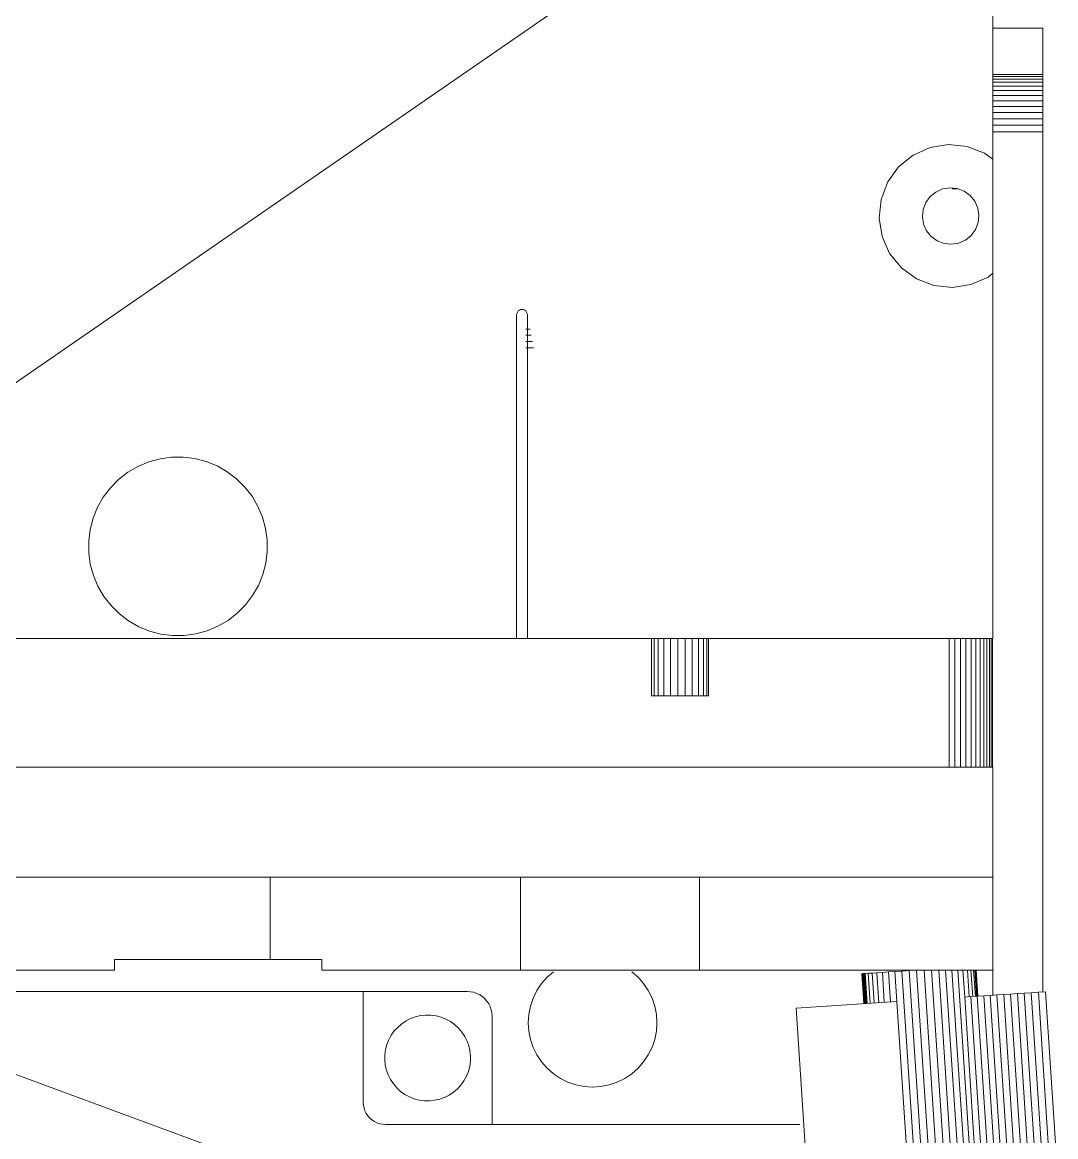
# Model space of a CAD drawing. Header units: inches. Extents: x -827 to 154, y -802 to 207.
# Drawn here: x -500.16 to -494.89, y -212.56 to -206.88 of the extents above; entities that cross this region are included whole.
import ezdxf

# ---------------------------------------------------------------- set-up
doc = ezdxf.new("R2010")
doc.units = ezdxf.units.IN
doc.header["$MEASUREMENT"] = 0
doc.layers.add('Layer0', color=7, linetype='Continuous', lineweight=9)
doc.layers.add('Miter_Saw_Station_skp', color=8, linetype='Continuous', lineweight=9)

# ---------------------------------------------------------------- blocks, each defined once
blk = doc.blocks.new('Miter_Saw_Station_skp_145-402585-Level 1')
at = {"layer": 'Layer0'}
for p, q in [((0, 0.7087), (0.002, 0.7087)), ((0.002, 0.7087), (0, 0.7087)), ((0.002, 0.7087), (0.0082, 0.7087)), ((0.0082, 0.7087), (0.002, 0.7087)), ((0.002, 0), (0.002, 0.7087)), ((0.002, 0.7087), (0.002, 0)), ((0.0082, 0.7087), (0.0182, 0.7087)), ((0.0182, 0.7087), (0.0082, 0.7087)), ((0.0082, 0), (0.0082, 0.7087)), ((0.0082, 0.7087), (0.0082, 0)), ((0.0182, 0.7087), (0.0321, 0.7087)), ((0.0182, 0.7087), (0.0182, 0)), ((0.0321, 0.7087), (0.0182, 0.7087)), ((0.0182, 0), (0.0182, 0.7087)), ((0.0321, 0.7087), (0.0495, 0.7087)), ((0.0495, 0.7087), (0.0321, 0.7087)), ((0.0321, 0), (0.0321, 0.7087)), ((0.0321, 0.7087), (0.0321, 0)), ((0.0495, 0.7087), (0.0701, 0.7087)), ((0.0495, 0.7087), (0.0495, 0)), ((0.0701, 0.7087), (0.0495, 0.7087)), ((0.0495, 0), (0.0495, 0.7087)), ((0.0701, 0.7087), (0.0937, 0.7087)), ((0.0701, 0.7087), (0.0701, 0)), ((0.0701, 0.7087), (0.0937, 0.7087)), ((0.0701, 0.7087), (0.0701, 0)), ((0.0937, 0.7087), (0.1197, 0.7087)), ((0.0937, 0), (0.0937, 0.7087)), ((0.0937, 0.7087), (0.0937, 0)), ((0.0937, 0.7087), (0.1197, 0.7087)), ((0.1197, 0.7087), (0.1478, 0.7087)), ((0.1197, 0.7087), (0.1197, 0)), ((0.1197, 0.7087), (0.1478, 0.7087)), ((0.1197, 0), (0.1197, 0.7087)), ((0.1478, 0.7087), (0.1775, 0.7087)), ((0.1478, 0), (0.1478, 0.7087)), ((0.1478, 0.7087), (0.1478, 0)), ((0.1478, 0.7087), (0.1775, 0.7087)), ((0.1775, 0.7087), (0.2082, 0.7087)), ((0.1775, 0.7087), (0.1775, 0)), ((0.1775, 0.7087), (0.2082, 0.7087)), ((0.1775, 0), (0.1775, 0.7087)), ((0.2082, 0.7087), (0.2395, 0.7087)), ((0.2082, 0.7087), (0.2082, 0)), ((0.2082, 0.7087), (0.2395, 0.7087)), ((0.2082, 0), (0.2082, 0.7087)), ((8.9956, 0.7087), (0.2395, 0.7087)), ((0.2395, 0), (0.2395, 0.7087)), ((0.2395, 0.7087), (8.9956, 0.7087)), ((0.2395, 0.7087), (0.2395, 0)), ((10.6442, 0.7087), (8.9956, 0.7087)), ((10.6442, 0.7087), (8.9956, 0.7087)), ((8.9956, 0), (8.9956, 0.7087)), ((8.9956, 0), (8.9956, 0.7087)), ((10.6547, 0.7087), (10.6442, 0.7087)), ((10.6442, 0), (10.6442, 0.7087)), ((10.6547, 0.7087), (10.6442, 0.7087)), ((10.6442, 0.7087), (10.6442, 0)), ((10.6547, 0.7087), (10.6547, 0)), ((10.6644, 0.7087), (10.6547, 0.7087)), ((10.6644, 0.7087), (10.6547, 0.7087)), ((10.6547, 0), (10.6547, 0.7087)), ((10.6733, 0.7087), (10.6644, 0.7087)), ((10.6644, 0.7087), (10.6644, 0)), ((10.6733, 0.7087), (10.6644, 0.7087)), ((10.6644, 0), (10.6644, 0.7087)), ((10.6814, 0.7087), (10.6733, 0.7087)), ((10.6733, 0.7087), (10.6733, 0)), ((10.6814, 0.7087), (10.6733, 0.7087)), ((10.6733, 0), (10.6733, 0.7087)), ((10.6885, 0.7087), (10.6814, 0.7087)), ((10.6814, 0), (10.6814, 0.7087)), ((10.6885, 0.7087), (10.6814, 0.7087)), ((10.6814, 0.7087), (10.6814, 0)), ((10.6885, 0.7087), (10.6885, 0)), ((10.6948, 0.7087), (10.6885, 0.7087)), ((10.6948, 0.7087), (10.6885, 0.7087)), ((10.6885, 0), (10.6885, 0.7087)), ((10.7002, 0.7087), (10.6948, 0.7087)), ((10.7002, 0.7087), (10.6948, 0.7087)), ((10.6948, 0), (10.6948, 0.7087)), ((10.6948, 0.7087), (10.6948, 0)), ((10.7046, 0.7087), (10.7002, 0.7087)), ((10.7002, 0), (10.7002, 0.7087)), ((10.7046, 0.7087), (10.7002, 0.7087)), ((10.7002, 0.7087), (10.7002, 0)), ((10.708, 0.7087), (10.7046, 0.7087)), ((10.7046, 0), (10.7046, 0.7087)), ((10.7046, 0.7087), (10.7046, 0)), ((10.708, 0.7087), (10.7046, 0.7087)), ((10.708, 0.7087), (10.708, 0)), ((10.7104, 0.7087), (10.708, 0.7087)), ((10.7104, 0.7087), (10.708, 0.7087)), ((10.708, 0), (10.708, 0.7087)), ((10.7119, 0.7087), (10.7104, 0.7087)), ((10.7104, 0), (10.7104, 0.7087)), ((10.7119, 0.7087), (10.7104, 0.7087)), ((10.7104, 0.7087), (10.7104, 0)), ((10.7119, 0.7087), (10.7119, 0)), ((10.7124, 0.7087), (10.7119, 0.7087)), ((10.7124, 0.7087), (10.7119, 0.7087)), ((10.7119, 0), (10.7119, 0.7087)), ((10.7124, 0.7087), (10.7124, 0)), ((10.7124, 0.5118), (10.6866, 0.5118)), ((10.7124, 0.5118), (10.7124, 0)), ((1.5647, 0), (1.5647, 0.315)), ((1.8774, 0.315), (1.5647, 0.315)), ((1.5647, 0), (1.5647, 0.315)), ((1.8774, 0.315), (1.5647, 0.315)), ((1.5728, 0.315), (1.5728, 0)), ((1.5728, 0), (1.5728, 0.315)), ((1.5916, 0), (1.5916, 0.315)), ((1.5916, 0.315), (1.5916, 0)), ((1.6192, 0.315), (1.6192, 0)), ((1.6192, 0.315), (1.6192, 0)), ((1.6538, 0.315), (1.6538, 0)), ((1.6538, 0), (1.6538, 0.315)), ((1.693, 0.315), (1.693, 0)), ((1.693, 0), (1.693, 0.315)), ((1.734, 0), (1.734, 0.315)), ((1.734, 0), (1.734, 0.315)), ((1.7742, 0), (1.7742, 0.315)), ((1.7742, 0.315), (1.7742, 0)), ((1.8108, 0), (1.8108, 0.315)), ((1.8108, 0.315), (1.8108, 0)), ((1.8412, 0), (1.8412, 0.315)), ((1.8412, 0), (1.8412, 0.315)), ((1.8635, 0.315), (1.8635, 0)), ((1.8635, 0), (1.8635, 0.315)), ((1.8774, 0.315), (1.8774, 0)), ((1.8774, 0.315), (1.8774, 0)), ((7.759, 0.315), (7.444, 0.315)), ((7.444, 0), (7.444, 0.315)), ((7.444, 0), (7.444, 0.315)), ((7.759, 0.315), (7.444, 0.315)), ((7.4494, 0.315), (7.4494, 0)), ((7.4494, 0), (7.4494, 0.315)), ((7.4651, 0.315), (7.4651, 0)), ((7.4651, 0.315), (7.4651, 0)), ((7.4901, 0.315), (7.4901, 0)), ((7.4901, 0), (7.4901, 0.315)), ((7.5227, 0), (7.5227, 0.315)), ((7.5227, 0), (7.5227, 0.315)), ((7.5607, 0), (7.5607, 0.315)), ((7.5607, 0.315), (7.5607, 0)), ((7.6015, 0.315), (7.6015, 0)), ((7.6015, 0), (7.6015, 0.315)), ((7.6422, 0), (7.6422, 0.315)), ((7.6422, 0.315), (7.6422, 0)), ((7.6802, 0), (7.6802, 0.315)), ((7.6802, 0.315), (7.6802, 0)), ((7.7128, 0), (7.7128, 0.315)), ((7.7128, 0), (7.7128, 0.315)), ((7.7379, 0.315), (7.7379, 0)), ((7.7379, 0), (7.7379, 0.315)), ((7.7536, 0.315), (7.7536, 0)), ((7.7536, 0), (7.7536, 0.315)), ((7.759, 0.315), (7.759, 0)), ((7.759, 0.315), (7.759, 0)), ((0, 0), (0.002, 0)), ((0, 0), (0.002, 0)), ((0.002, 0), (0.0082, 0)), ((0.002, 0), (0.0082, 0)), ((0.0082, 0), (0.0182, 0)), ((0.0082, 0), (0.0182, 0)), ((0.0182, 0), (0.0321, 0)), ((0.0182, 0), (0.0321, 0)), ((0.0321, 0), (0.0495, 0)), ((0.0321, 0), (0.0495, 0)), ((0.0495, 0), (0.0701, 0)), ((0.0495, 0), (0.0701, 0)), ((0.0701, 0), (0.0937, 0)), ((0.0937, 0), (0.0701, 0)), ((0.0937, 0), (0.1197, 0)), ((0.1197, 0), (0.0937, 0)), ((0.1197, 0), (0.1478, 0)), ((0.1478, 0), (0.1197, 0)), ((0.1478, 0), (0.1775, 0)), ((0.1775, 0), (0.1478, 0)), ((0.1775, 0), (0.2082, 0)), ((0.2082, 0), (0.1775, 0)), ((0.2082, 0), (0.2395, 0)), ((0.2395, 0), (0.2082, 0)), ((1.5647, 0), (0.2395, 0)), ((1.5728, 0), (1.5641, 0)), ((1.5641, 0), (1.5728, 0)), ((1.5916, 0), (1.5728, 0)), ((1.5728, 0), (1.5916, 0)), ((1.6192, 0), (1.5916, 0)), ((1.5916, 0), (1.6192, 0)), ((1.6538, 0), (1.6192, 0)), ((1.6538, 0), (1.6192, 0)), ((1.693, 0), (1.6538, 0)), ((1.693, 0), (1.6538, 0)), ((1.734, 0), (1.693, 0)), ((1.734, 0), (1.693, 0)), ((1.734, 0), (1.7742, 0)), ((1.734, 0), (1.7742, 0)), ((1.7742, 0), (1.8108, 0)), ((1.7742, 0), (1.8108, 0)), ((1.8108, 0), (1.8412, 0)), ((1.8108, 0), (1.8412, 0)), ((1.8412, 0), (1.8635, 0)), ((1.8412, 0), (1.8635, 0)), ((1.8635, 0), (1.876, 0)), ((1.8635, 0), (1.876, 0)), ((7.444, 0), (1.8774, 0)), ((7.4494, 0), (7.444, 0)), ((7.444, 0), (7.4494, 0)), ((7.4651, 0), (7.4494, 0)), ((7.4494, 0), (7.4651, 0)), ((7.4901, 0), (7.4651, 0)), ((7.4901, 0), (7.4651, 0)), ((7.5227, 0), (7.4901, 0)), ((7.5227, 0), (7.4901, 0)), ((7.5607, 0), (7.5227, 0)), ((7.5227, 0), (7.5607, 0)), ((7.6015, 0), (7.5607, 0)), ((7.5607, 0), (7.6015, 0)), ((7.6015, 0), (7.6422, 0)), ((7.6015, 0), (7.6422, 0)), ((7.6422, 0), (7.6802, 0)), ((7.6422, 0), (7.6802, 0)), ((7.6802, 0), (7.7128, 0)), ((7.6802, 0), (7.7128, 0)), ((7.7128, 0), (7.7379, 0)), ((7.7128, 0), (7.7379, 0)), ((7.7379, 0), (7.7536, 0)), ((7.7379, 0), (7.7536, 0)), ((7.7536, 0), (7.759, 0)), ((7.7536, 0), (7.759, 0)), ((8.9956, 0), (7.759, 0)), ((10.6442, 0), (8.9956, 0)), ((8.9956, 0), (10.6442, 0)), ((10.6547, 0), (10.6442, 0)), ((10.6442, 0), (10.6547, 0)), ((10.6644, 0), (10.6547, 0)), ((10.6547, 0), (10.6644, 0)), ((10.6733, 0), (10.6644, 0)), ((10.6644, 0), (10.6733, 0)), ((10.6814, 0), (10.6733, 0)), ((10.6733, 0), (10.6814, 0)), ((10.6885, 0), (10.6814, 0)), ((10.6814, 0), (10.6885, 0)), ((10.6948, 0), (10.6885, 0)), ((10.6885, 0), (10.6948, 0)), ((10.7002, 0), (10.6948, 0)), ((10.6948, 0), (10.7002, 0)), ((10.7046, 0), (10.7002, 0)), ((10.7002, 0), (10.7046, 0)), ((10.708, 0), (10.7046, 0)), ((10.7046, 0), (10.708, 0)), ((10.7104, 0), (10.708, 0)), ((10.708, 0), (10.7104, 0)), ((10.7119, 0), (10.7104, 0)), ((10.7104, 0), (10.7119, 0)), ((10.7124, 0), (10.7119, 0)), ((10.7119, 0), (10.7124, 0)), ((1.5647, 0), (0.2395, 0)), ((7.444, 0), (1.8774, 0)), ((8.9956, 0), (7.759, 0))]:
    blk.add_line(p, q, dxfattribs=at)
blk = doc.blocks.new('Miter_Saw_Station_skp_130-V31-Level 1')
at = {"layer": 'Layer0'}
for p, q in [((0.6165, 1.0414), (0.6571, 1.044)), ((0.6571, 1.044), (0.6165, 1.0414)), ((0.6571, 1.044), (0.6982, 1.0467)), ((0.6982, 1.0467), (0.6571, 1.044)), ((0.7241, 0.0211), (0.6571, 1.044)), ((0.6571, 1.044), (0.7241, 0.0211)), ((0.6982, 1.0467), (0.7391, 1.0494)), ((0.7391, 1.0494), (0.6982, 1.0467)), ((0.6982, 1.0467), (0.7654, 0.0214)), ((0.7654, 0.0214), (0.6982, 1.0467)), ((0.7391, 1.0494), (0.779, 1.052)), ((0.779, 1.052), (0.7391, 1.0494)), ((0.7391, 1.0494), (0.8063, 0.0241)), ((0.8063, 0.0241), (0.7391, 1.0494)), ((0.779, 1.052), (0.8174, 1.0546)), ((0.779, 1.052), (0.8174, 1.0546)), ((0.8463, 0.0267), (0.779, 1.052)), ((0.779, 1.052), (0.8463, 0.0267)), ((0.8174, 1.0546), (1.3721, 1.0909)), ((1.3721, 1.0909), (0.8174, 1.0546)), ((0.8738, 0.1942), (0.8174, 1.0546)), ((0.8738, 0.1942), (0.8174, 1.0546)), ((1.3721, 1.0909), (1.4284, 0.2305)), ((1.3721, 1.0909), (1.4284, 0.2305)), ((0, 1.001), (0.039, 1.0035)), ((0.039, 1.0035), (0, 1.001)), ((0.0564, 0.1406), (0, 1.001)), ((0.0564, 0.1406), (0, 1.001)), ((0.039, 1.0035), (0.0778, 1.0061)), ((0.0778, 1.0061), (0.039, 1.0035)), ((0.0954, 0.1432), (0.039, 1.0035)), ((0.039, 1.0035), (0.0954, 0.1432)), ((0.0778, 1.0061), (0.1164, 1.0086)), ((0.1164, 1.0086), (0.0778, 1.0061)), ((0.1342, 0.1457), (0.0778, 1.0061)), ((0.0778, 1.0061), (0.1342, 0.1457)), ((0.1164, 1.0086), (0.1546, 1.0111)), ((0.1546, 1.0111), (0.1164, 1.0086)), ((0.1164, 1.0086), (0.1728, 0.1482)), ((0.1728, 0.1482), (0.1164, 1.0086)), ((0.1546, 1.0111), (0.1925, 1.0136)), ((0.1925, 1.0136), (0.1546, 1.0111)), ((0.1546, 1.0111), (0.211, 0.1508)), ((0.211, 0.1508), (0.1546, 1.0111)), ((0.1925, 1.0136), (0.2299, 1.016)), ((0.2299, 1.016), (0.1925, 1.0136)), ((0.2488, 0.1532), (0.1925, 1.0136)), ((0.1925, 1.0136), (0.2488, 0.1532)), ((0.2299, 1.016), (0.267, 1.0185)), ((0.267, 1.0185), (0.2299, 1.016)), ((0.2299, 1.016), (0.2863, 0.1557)), ((0.2863, 0.1557), (0.2299, 1.016)), ((0.267, 1.0185), (0.3036, 1.0209)), ((0.3036, 1.0209), (0.267, 1.0185)), ((0.267, 1.0185), (0.3234, 0.1581)), ((0.3234, 0.1581), (0.267, 1.0185)), ((0.3036, 1.0209), (0.3396, 1.0232)), ((0.3396, 1.0232), (0.3036, 1.0209)), ((0.3036, 1.0209), (0.3599, 0.1605)), ((0.3599, 0.1605), (0.3036, 1.0209)), ((0.3396, 1.0232), (0.3751, 1.0256)), ((0.3751, 1.0256), (0.3396, 1.0232)), ((0.3396, 1.0232), (0.396, 0.1629)), ((0.396, 0.1629), (0.3396, 1.0232)), ((0.3751, 1.0256), (0.41, 1.0279)), ((0.41, 1.0279), (0.3751, 1.0256)), ((0.4315, 0.1652), (0.3751, 1.0256)), ((0.3751, 1.0256), (0.4315, 0.1652)), ((0.41, 1.0279), (0.4443, 1.0301)), ((0.4443, 1.0301), (0.41, 1.0279)), ((0.4664, 0.1675), (0.41, 1.0279)), ((0.41, 1.0279), (0.4664, 0.1675)), ((0.4443, 1.0301), (0.4726, 1.032)), ((0.4726, 1.032), (0.4443, 1.0301)), ((0.4443, 1.0301), (0.5007, 0.1697)), ((0.5007, 0.1697), (0.4443, 1.0301)), ((0.4726, 1.032), (0.5045, 1.034)), ((0.5045, 1.034), (0.4726, 1.032)), ((0.5388, 0.0211), (0.4726, 1.032)), ((0.4726, 1.032), (0.5388, 0.0211)), ((0.5045, 1.034), (0.5395, 1.0363)), ((0.5395, 1.0363), (0.5045, 1.034)), ((0.5045, 1.034), (0.5709, 0.0211)), ((0.5709, 0.0211), (0.5045, 1.034)), ((0.5395, 1.0363), (0.5771, 1.0388)), ((0.5771, 1.0388), (0.5395, 1.0363)), ((0.5395, 1.0363), (0.6061, 0.0211)), ((0.6061, 0.0211), (0.5395, 1.0363)), ((0.5771, 1.0388), (0.6165, 1.0414)), ((0.6165, 1.0414), (0.5771, 1.0388)), ((0.6438, 0.0211), (0.5771, 1.0388)), ((0.5771, 1.0388), (0.6438, 0.0211)), ((0.6165, 1.0414), (0.6834, 0.0211)), ((0.6834, 0.0211), (0.6165, 1.0414)), ((1.4284, 0.2305), (0.8738, 0.1942)), ((0.8738, 0.1942), (1.4284, 0.2305)), ((0.8738, 0.1942), (0.8846, 0.0292)), ((0.8846, 0.0292), (0.8738, 0.1942)), ((0.9208, 0.0316), (0.91, 0.1966)), ((0.91, 0.1966), (0.9208, 0.0316)), ((0.9432, 0.1987), (0.9541, 0.0337)), ((0.9432, 0.1987), (0.9541, 0.0337)), ((0.9731, 0.2007), (0.9839, 0.0357)), ((0.9839, 0.0357), (0.9731, 0.2007)), ((1.0098, 0.0374), (0.999, 0.2024)), ((0.999, 0.2024), (1.0098, 0.0374)), ((1.0313, 0.0388), (1.0205, 0.2038)), ((1.0205, 0.2038), (1.0313, 0.0388)), ((1.0372, 0.2049), (1.048, 0.0399)), ((1.048, 0.0399), (1.0372, 0.2049)), ((1.0534, 0.0403), (1.0426, 0.2053)), ((1.0426, 0.2053), (1.0534, 0.0403)), ((1.0597, 0.0407), (1.0489, 0.2057)), ((1.0489, 0.2057), (1.0597, 0.0407)), ((1.0522, 0.2059), (1.063, 0.0409)), ((1.063, 0.0409), (1.0522, 0.2059)), ((1.0554, 0.2061), (1.0662, 0.0411)), ((1.0662, 0.0411), (1.0554, 0.2061)), ((1.0673, 0.0412), (1.0565, 0.2062)), ((1.0565, 0.2062), (1.0673, 0.0412)), ((0.0564, 0.1406), (0.0954, 0.1432)), ((0.0564, 0.1406), (0.0954, 0.1432)), ((0.0954, 0.1432), (0.1342, 0.1457)), ((0.0954, 0.1432), (0.1342, 0.1457)), ((0.1342, 0.1457), (0.1728, 0.1482)), ((0.1342, 0.1457), (0.1728, 0.1482)), ((0.1728, 0.1482), (0.211, 0.1508)), ((0.1728, 0.1482), (0.211, 0.1508)), ((0.211, 0.1508), (0.2488, 0.1532)), ((0.211, 0.1508), (0.2488, 0.1532)), ((0.2488, 0.1532), (0.2863, 0.1557)), ((0.2488, 0.1532), (0.2863, 0.1557)), ((0.2863, 0.1557), (0.3234, 0.1581)), ((0.2863, 0.1557), (0.3234, 0.1581)), ((0.3234, 0.1581), (0.3599, 0.1605)), ((0.3234, 0.1581), (0.3599, 0.1605)), ((0.3599, 0.1605), (0.396, 0.1629)), ((0.3599, 0.1605), (0.396, 0.1629)), ((0.396, 0.1629), (0.4315, 0.1652)), ((0.396, 0.1629), (0.4315, 0.1652)), ((0.4378, 0.0211), (0.4284, 0.165)), ((0.4284, 0.165), (0.4378, 0.0211)), ((0.4389, 0.0211), (0.4295, 0.1651)), ((0.4295, 0.1651), (0.4389, 0.0211)), ((0.4315, 0.1652), (0.4664, 0.1675)), ((0.4315, 0.1652), (0.4664, 0.1675)), ((0.4421, 0.0211), (0.4326, 0.1652)), ((0.4326, 0.1652), (0.4421, 0.0211)), ((0.4359, 0.1655), (0.4454, 0.0211)), ((0.4454, 0.0211), (0.4359, 0.1655)), ((0.4517, 0.0211), (0.4422, 0.1659)), ((0.4517, 0.0211), (0.4422, 0.1659)), ((0.4665, 0.0211), (0.4569, 0.1669)), ((0.4569, 0.1669), (0.4665, 0.0211)), ((0.4664, 0.1675), (0.5007, 0.1697)), ((0.4664, 0.1675), (0.5007, 0.1697)), ((0.4765, 0.1682), (0.4862, 0.0211)), ((0.4765, 0.1682), (0.4862, 0.0211)), ((0.5104, 0.0211), (0.5007, 0.1697)), ((0.5104, 0.0211), (0.5007, 0.1697)), ((0.7654, 0.0214), (0.8063, 0.0241)), ((0.7654, 0.0214), (0.8063, 0.0241)), ((0.8063, 0.0241), (0.8463, 0.0267)), ((0.8063, 0.0241), (0.8463, 0.0267)), ((0.8463, 0.0267), (0.8846, 0.0292)), ((0.8463, 0.0267), (0.8846, 0.0292)), ((0.8846, 0.0292), (0.9208, 0.0316)), ((0.8846, 0.0292), (0.9208, 0.0316)), ((0.9208, 0.0316), (0.9541, 0.0337)), ((0.9208, 0.0316), (0.9541, 0.0337)), ((0.9541, 0.0337), (0.9839, 0.0357)), ((0.9839, 0.0357), (0.9541, 0.0337)), ((0.9839, 0.0357), (1.0098, 0.0374)), ((1.0098, 0.0374), (0.9839, 0.0357)), ((1.0098, 0.0374), (1.0313, 0.0388)), ((1.0313, 0.0388), (1.0098, 0.0374)), ((1.0313, 0.0388), (1.048, 0.0399)), ((1.048, 0.0399), (1.0313, 0.0388)), ((1.048, 0.0399), (1.0597, 0.0407)), ((1.0597, 0.0407), (1.048, 0.0399)), ((1.0534, 0.0403), (1.063, 0.0409)), ((1.0534, 0.0403), (1.063, 0.0409)), ((1.0597, 0.0407), (1.0662, 0.0411)), ((1.0662, 0.0411), (1.0597, 0.0407)), ((1.063, 0.0409), (1.0673, 0.0412)), ((1.063, 0.0409), (1.0673, 0.0412)), ((1.0664, 0.0411), (1.0662, 0.0411)), ((1.0664, 0.0411), (1.0662, 0.0411)), ((1.0673, 0.0412), (1.0664, 0.0411)), ((1.0664, 0.0411), (1.0673, 0.0412))]:
    blk.add_line(p, q, dxfattribs=at)
blk = doc.blocks.new('Miter_Saw_Station_skp_144-402584-Level 1')
blk.add_blockref('Miter_Saw_Station_skp_130-V31-Level 1', (0, 0))
blk = doc.blocks.new('Miter_Saw_Station_skp_143-402583-Level 1')
at = {"layer": 'Layer0'}
for p, q in [((0, 2.8777), (1.6142, 2.8777)), ((0, 2.3659), (0, 2.8777)), ((1.6142, 2.8777), (0, 2.8777)), ((0, 2.3659), (0, 2.8777)), ((1.6142, 2.8777), (2.5984, 2.8777)), ((1.6142, 2.8777), (1.6142, 2.3659)), ((1.6142, 2.8777), (2.5984, 2.8777)), ((1.6142, 2.3659), (1.6142, 2.8777)), ((3.6917, 2.8777), (2.5984, 2.8777)), ((2.5984, 2.3659), (2.5984, 2.8777)), ((3.6917, 2.8777), (2.5984, 2.8777)), ((2.5984, 2.8777), (2.5984, 2.3659)), ((3.6917, 2.8187), (3.6917, 2.8777)), ((3.6917, 2.8777), (3.6917, 2.8187)), ((4.8339, 2.8777), (5.748, 2.8777)), ((4.8339, 2.8777), (5.748, 2.8777)), ((4.8339, 2.8187), (4.8339, 2.8777)), ((4.8339, 2.8777), (4.8339, 2.8187)), ((3.6917, 2.8187), (3.9764, 2.8187)), ((3.6917, 2.8187), (3.9764, 2.8187)), ((3.9764, 2.3659), (3.9764, 2.8187)), ((3.9764, 2.8187), (4.8339, 2.8187)), ((3.9764, 2.3659), (3.9764, 2.8187)), ((4.8339, 2.8187), (3.9764, 2.8187)), ((0, 2.3659), (1.6142, 2.3659)), ((0, 2.3659), (1.6142, 2.3659)), ((2.5984, 2.3659), (3.9764, 2.3659)), ((2.5984, 2.3659), (3.9764, 2.3659))]:
    blk.add_line(p, q, dxfattribs=at)
blk = doc.blocks.new('Miter_Saw_Station_skp_139-402579-Level 1')
at = {"layer": 'Layer0'}
for p, q in [((2.0375, 0.3464), (2.0375, 11.0589)), ((2.0375, 11.0589), (2.0375, 0.3464)), ((2.0375, 0.3464), (2.6427, 0.3464)), ((2.0375, 0.3464), (2.6427, 0.3464))]:
    blk.add_line(p, q, dxfattribs=at)
at = {"rotation": 90.00000000000001}
for name, p in [('Miter_Saw_Station_skp_144-402584-Level 1', (1.5469, 0)), ('Miter_Saw_Station_skp_143-402583-Level 1', (4.4035, 0.3464)), ('Miter_Saw_Station_skp_145-402585-Level 1', (3.3513, 0.3464))]:
    blk.add_blockref(name, p, dxfattribs=at)
blk = doc.blocks.new('Miter_Saw_Station_skp_124-402564-Level 1')
blk.add_blockref('Miter_Saw_Station_skp_139-402579-Level 1', (0, 0))
blk = doc.blocks.new('Miter_Saw_Station_skp_85-402525-Level 1')
at = {"layer": 'Layer0'}
for p, q in [((5.7307, 12.3961), (3.5823, 13.189)), ((5.7307, 12.3961), (3.5823, 13.189)), ((1.3364, 12.7008), (3.0311, 12.7008)), ((1.3364, 12.7008), (3.0311, 12.7008)), ((3.0311, 12.7008), (3.6176, 12.7008)), ((3.0311, 12.7008), (3.0311, 12.1038)), ((3.0311, 12.7008), (3.0311, 12.1038)), ((3.0311, 12.7008), (3.6176, 12.7008)), ((3.6176, 12.7008), (3.6335, 12.6997)), ((3.6335, 12.6997), (3.6176, 12.7008)), ((3.6335, 12.6997), (3.6492, 12.6966)), ((3.6335, 12.6997), (3.6492, 12.6966)), ((3.6492, 12.6966), (3.6643, 12.6915)), ((3.6643, 12.6915), (3.6492, 12.6966)), ((3.6643, 12.6915), (3.6787, 12.6844)), ((3.6643, 12.6915), (3.6787, 12.6844)), ((3.6787, 12.6844), (3.692, 12.6755)), ((3.6787, 12.6844), (3.692, 12.6755)), ((3.692, 12.6755), (3.704, 12.665)), ((3.704, 12.665), (3.692, 12.6755)), ((3.704, 12.665), (3.7145, 12.653)), ((3.7145, 12.653), (3.704, 12.665)), ((3.7145, 12.653), (3.7234, 12.6397)), ((3.7234, 12.6397), (3.7145, 12.653)), ((3.7234, 12.6397), (3.7305, 12.6254)), ((3.7305, 12.6254), (3.7234, 12.6397)), ((3.7305, 12.6254), (3.7356, 12.6102)), ((3.7305, 12.6254), (3.7356, 12.6102)), ((3.7356, 12.6102), (3.7387, 12.5946)), ((3.7356, 12.6102), (3.7387, 12.5946)), ((3.7387, 12.5946), (3.7356, 12.6102)), ((3.7356, 12.6102), (3.7387, 12.5946)), ((3.7387, 12.5946), (3.7398, 12.5786)), ((3.7398, 12.5786), (3.7387, 12.5946)), ((3.7387, 12.5946), (3.7398, 12.5786)), ((3.7398, 12.5786), (3.7387, 12.5946)), ((3.7398, 11.9685), (3.7398, 12.5786)), ((3.7398, 12.5786), (3.7398, 11.9685)), ((3.7398, 12.5786), (3.7398, 11.9685)), ((3.7398, 11.9685), (3.7398, 12.5786)), ((3.2428, 12.523), (3.2212, 12.5044)), ((3.2428, 12.523), (3.2212, 12.5044)), ((3.2666, 12.5388), (3.2428, 12.523)), ((3.2666, 12.5388), (3.2428, 12.523)), ((3.292, 12.5516), (3.2666, 12.5388)), ((3.292, 12.5516), (3.2666, 12.5388)), ((3.292, 12.5516), (3.3189, 12.5613)), ((3.3189, 12.5613), (3.292, 12.5516)), ((3.292, 12.5516), (3.3189, 12.5613)), ((3.292, 12.5516), (3.3189, 12.5613)), ((3.3189, 12.5613), (3.3467, 12.5677)), ((3.3467, 12.5677), (3.3189, 12.5613)), ((3.3189, 12.5613), (3.3467, 12.5677)), ((3.3189, 12.5613), (3.3467, 12.5677)), ((3.375, 12.5706), (3.3467, 12.5677)), ((3.3467, 12.5677), (3.375, 12.5706)), ((3.375, 12.5706), (3.4036, 12.5702)), ((3.4036, 12.5702), (3.375, 12.5706)), ((3.4036, 12.5702), (3.4318, 12.5663)), ((3.4318, 12.5663), (3.4036, 12.5702)), ((3.4318, 12.5663), (3.4594, 12.559)), ((3.4594, 12.559), (3.4318, 12.5663)), ((3.4594, 12.559), (3.4859, 12.5484)), ((3.4859, 12.5484), (3.4594, 12.559)), ((3.4859, 12.5484), (3.5109, 12.5348)), ((3.4859, 12.5484), (3.5109, 12.5348)), ((3.5341, 12.5182), (3.5109, 12.5348)), ((3.5109, 12.5348), (3.5341, 12.5182)), ((3.5341, 12.5182), (3.5552, 12.4989)), ((3.5552, 12.4989), (3.5341, 12.5182)), ((2.3422, 12.468), (2.3006, 12.4475)), ((2.3422, 12.468), (2.3006, 12.4475)), ((2.3861, 12.4829), (2.3422, 12.468)), ((2.3861, 12.4829), (2.3422, 12.468)), ((2.3861, 12.4829), (2.4315, 12.4919)), ((2.4315, 12.4919), (2.3861, 12.4829)), ((2.4315, 12.4919), (2.4778, 12.495)), ((2.4778, 12.495), (2.4315, 12.4919)), ((2.4778, 12.495), (2.524, 12.4919)), ((2.4778, 12.495), (2.524, 12.4919)), ((2.524, 12.4919), (2.5695, 12.4829)), ((2.524, 12.4919), (2.5695, 12.4829)), ((2.5695, 12.4829), (2.6134, 12.468)), ((2.6134, 12.468), (2.5695, 12.4829)), ((2.6134, 12.468), (2.655, 12.4475)), ((2.655, 12.4475), (2.6134, 12.468)), ((3.1853, 12.4601), (3.1716, 12.4351)), ((3.1853, 12.4601), (3.1716, 12.4351)), ((3.2019, 12.4834), (3.1853, 12.4601)), ((3.1853, 12.4601), (3.2019, 12.4834)), ((3.2212, 12.5044), (3.2019, 12.4834)), ((3.2212, 12.5044), (3.2019, 12.4834)), ((3.5552, 12.4989), (3.5737, 12.4773)), ((3.5552, 12.4989), (3.5737, 12.4773)), ((3.5737, 12.4773), (3.5896, 12.4535)), ((3.5737, 12.4773), (3.5896, 12.4535)), ((2.2621, 12.4217), (2.2272, 12.3912)), ((2.2272, 12.3912), (2.2621, 12.4217)), ((2.3006, 12.4475), (2.2621, 12.4217)), ((2.3006, 12.4475), (2.2621, 12.4217)), ((2.655, 12.4475), (2.6935, 12.4217)), ((2.6935, 12.4217), (2.655, 12.4475)), ((2.6935, 12.4217), (2.7283, 12.3912)), ((2.7283, 12.3912), (2.6935, 12.4217)), ((3.1611, 12.4086), (3.1538, 12.381)), ((3.1611, 12.4086), (3.1538, 12.381)), ((3.1538, 12.381), (3.1611, 12.4086)), ((3.1538, 12.381), (3.1611, 12.4086)), ((3.1716, 12.4351), (3.1611, 12.4086)), ((3.1716, 12.4351), (3.1611, 12.4086)), ((3.5896, 12.4535), (3.6024, 12.428)), ((3.5896, 12.4535), (3.6024, 12.428)), ((3.6121, 12.4012), (3.6024, 12.428)), ((3.6024, 12.428), (3.6121, 12.4012)), ((3.6121, 12.4012), (3.6185, 12.3734)), ((3.6121, 12.4012), (3.6185, 12.3734)), ((3.6185, 12.3734), (3.6121, 12.4012)), ((3.6121, 12.4012), (3.6185, 12.3734)), ((2.1967, 12.3563), (2.1709, 12.3178)), ((2.1967, 12.3563), (2.1709, 12.3178)), ((2.2272, 12.3912), (2.1967, 12.3563)), ((2.2272, 12.3912), (2.1967, 12.3563)), ((2.7283, 12.3912), (2.7589, 12.3563)), ((2.7283, 12.3912), (2.7589, 12.3563)), ((2.7589, 12.3563), (2.7846, 12.3178)), ((2.7846, 12.3178), (2.7589, 12.3563)), ((3.1494, 12.3242), (3.1499, 12.3528)), ((3.1494, 12.3242), (3.1499, 12.3528)), ((3.1499, 12.3528), (3.1494, 12.3242)), ((3.1499, 12.3528), (3.1494, 12.3242)), ((3.1538, 12.381), (3.1499, 12.3528)), ((3.1499, 12.3528), (3.1538, 12.381)), ((3.6214, 12.345), (3.6185, 12.3734)), ((3.6185, 12.3734), (3.6214, 12.345)), ((3.6185, 12.3734), (3.6214, 12.345)), ((3.6214, 12.345), (3.6185, 12.3734)), ((3.621, 12.3165), (3.6214, 12.345)), ((3.6214, 12.345), (3.621, 12.3165)), ((2.1504, 12.2762), (2.1355, 12.2323)), ((2.1504, 12.2762), (2.1355, 12.2323)), ((2.1709, 12.3178), (2.1504, 12.2762)), ((2.1709, 12.3178), (2.1504, 12.2762)), ((2.7846, 12.3178), (2.8051, 12.2762)), ((2.7846, 12.3178), (2.8051, 12.2762)), ((2.8051, 12.2762), (2.82, 12.2323)), ((2.8051, 12.2762), (2.82, 12.2323)), ((3.1494, 12.3242), (3.1524, 12.2959)), ((3.1524, 12.2959), (3.1494, 12.3242)), ((3.1494, 12.3242), (3.1524, 12.2959)), ((3.1524, 12.2959), (3.1494, 12.3242)), ((3.1524, 12.2959), (3.1588, 12.2681)), ((3.1524, 12.2959), (3.1588, 12.2681)), ((3.1588, 12.2681), (3.1524, 12.2959)), ((3.1524, 12.2959), (3.1588, 12.2681)), ((3.6098, 12.2607), (3.6171, 12.2883)), ((3.6171, 12.2883), (3.6098, 12.2607)), ((3.6171, 12.2883), (3.621, 12.3165)), ((3.621, 12.3165), (3.6171, 12.2883)), ((2.1355, 12.2323), (2.1265, 12.1869)), ((2.1355, 12.2323), (2.1265, 12.1869)), ((2.82, 12.2323), (2.8291, 12.1869)), ((2.82, 12.2323), (2.8291, 12.1869)), ((3.1588, 12.2681), (3.1685, 12.2412)), ((3.1588, 12.2681), (3.1685, 12.2412)), ((3.1685, 12.2412), (3.1813, 12.2158)), ((3.1685, 12.2412), (3.1813, 12.2158)), ((3.1813, 12.2158), (3.1971, 12.192)), ((3.1813, 12.2158), (3.1971, 12.192)), ((3.569, 12.1859), (3.5856, 12.2091)), ((3.5856, 12.2091), (3.569, 12.1859)), ((3.5856, 12.2091), (3.5992, 12.2342)), ((3.5992, 12.2342), (3.5856, 12.2091)), ((3.5992, 12.2342), (3.6098, 12.2607)), ((3.6098, 12.2607), (3.5992, 12.2342)), ((2.1265, 12.1869), (2.1235, 12.1406)), ((2.1265, 12.1869), (2.1235, 12.1406)), ((2.8291, 12.1869), (2.8321, 12.1406)), ((2.8291, 12.1869), (2.8321, 12.1406)), ((3.1971, 12.192), (3.2157, 12.1704)), ((3.2157, 12.1704), (3.1971, 12.192)), ((3.2157, 12.1704), (3.2367, 12.1511)), ((3.2157, 12.1704), (3.2367, 12.1511)), ((3.2367, 12.1511), (3.2599, 12.1345)), ((3.2599, 12.1345), (3.2367, 12.1511)), ((3.528, 12.1463), (3.5485, 12.1662)), ((3.528, 12.1463), (3.5485, 12.1662)), ((3.5485, 12.1662), (3.569, 12.1859)), ((3.5485, 12.1662), (3.569, 12.1859)), ((2.1235, 12.1406), (2.1265, 12.0944)), ((2.1265, 12.0944), (2.1235, 12.1406)), ((2.1265, 12.0944), (2.1355, 12.0489)), ((2.1355, 12.0489), (2.1265, 12.0944)), ((2.82, 12.0489), (2.8291, 12.0944)), ((2.8291, 12.0944), (2.82, 12.0489)), ((2.8321, 12.1406), (2.8291, 12.0944)), ((2.8321, 12.1406), (2.8291, 12.0944)), ((3.0311, 12.1038), (3.0323, 12.0861)), ((3.0323, 12.0861), (3.0311, 12.1038)), ((3.0357, 12.0688), (3.0323, 12.0861)), ((3.0323, 12.0861), (3.0357, 12.0688)), ((3.2599, 12.1345), (3.285, 12.1209)), ((3.2599, 12.1345), (3.285, 12.1209)), ((3.285, 12.1209), (3.3115, 12.1103)), ((3.285, 12.1209), (3.3115, 12.1103)), ((3.3115, 12.1103), (3.3391, 12.103)), ((3.3115, 12.1103), (3.3391, 12.103)), ((3.3391, 12.103), (3.3115, 12.1103)), ((3.3115, 12.1103), (3.3391, 12.103)), ((3.3391, 12.103), (3.3673, 12.0991)), ((3.3673, 12.0991), (3.3391, 12.103)), ((3.3391, 12.103), (3.3673, 12.0991)), ((3.3391, 12.103), (3.3673, 12.0991)), ((3.3673, 12.0991), (3.3958, 12.0987)), ((3.3673, 12.0991), (3.3958, 12.0987)), ((3.3958, 12.0987), (3.4242, 12.1016)), ((3.3958, 12.0987), (3.4242, 12.1016)), ((3.4242, 12.1016), (3.452, 12.108)), ((3.4242, 12.1016), (3.452, 12.108)), ((3.452, 12.108), (3.4788, 12.1177)), ((3.452, 12.108), (3.4788, 12.1177)), ((3.4788, 12.1177), (3.5043, 12.1305)), ((3.4788, 12.1177), (3.5043, 12.1305)), ((3.5043, 12.1305), (3.528, 12.1463)), ((3.5043, 12.1305), (3.528, 12.1463)), ((2.1355, 12.0489), (2.1504, 12.005)), ((2.1355, 12.0489), (2.1504, 12.005)), ((2.8051, 12.005), (2.82, 12.0489)), ((2.82, 12.0489), (2.8051, 12.005)), ((3.0414, 12.052), (3.0357, 12.0688)), ((3.0357, 12.0688), (3.0414, 12.052)), ((3.0414, 12.052), (3.0492, 12.0361)), ((3.0414, 12.052), (3.0492, 12.0361)), ((3.0414, 12.052), (3.0492, 12.0361)), ((3.0492, 12.0361), (3.0414, 12.052)), ((3.0492, 12.0361), (3.0591, 12.0214)), ((3.0492, 12.0361), (3.0591, 12.0214)), ((0, 11.9711), (0, 7.2356)), ((0, 7.2356), (0, 11.9711)), ((0.2752, 11.9891), (0.2752, 11.8506)), ((0.2752, 11.9891), (0.2752, 11.8506)), ((2.1504, 12.005), (2.1709, 11.9635)), ((2.1709, 11.9635), (2.1504, 12.005)), ((2.1709, 11.9635), (2.1967, 11.9249)), ((2.1709, 11.9635), (2.1967, 11.9249)), ((2.7589, 11.9249), (2.7846, 11.9635)), ((2.7846, 11.9635), (2.7589, 11.9249)), ((2.7846, 11.9635), (2.8051, 12.005)), ((2.8051, 12.005), (2.7846, 11.9635)), ((3.0591, 12.0214), (3.0707, 12.0081)), ((3.0707, 12.0081), (3.0591, 12.0214)), ((3.0707, 12.0081), (3.084, 11.9965)), ((3.0707, 12.0081), (3.084, 11.9965)), ((3.084, 11.9965), (3.0987, 11.9866)), ((3.084, 11.9965), (3.0987, 11.9866)), ((3.0987, 11.9866), (3.1146, 11.9788)), ((3.0987, 11.9866), (3.1146, 11.9788)), ((3.1146, 11.9788), (3.1314, 11.9731)), ((3.1146, 11.9788), (3.1314, 11.9731)), ((3.1314, 11.9731), (3.1487, 11.9697)), ((3.1314, 11.9731), (3.1487, 11.9697)), ((3.1487, 11.9697), (3.1664, 11.9685)), ((3.1487, 11.9697), (3.1664, 11.9685)), ((3.1664, 11.9685), (7.4986, 11.9685)), ((3.1664, 11.9685), (7.4986, 11.9685)), ((2.1967, 11.9249), (2.2272, 11.8901)), ((2.2272, 11.8901), (2.1967, 11.9249)), ((2.7283, 11.8901), (2.7589, 11.9249)), ((2.7589, 11.9249), (2.7283, 11.8901)), ((2.2272, 11.8901), (2.2621, 11.8595)), ((2.2272, 11.8901), (2.2621, 11.8595)), ((2.6935, 11.8595), (2.7283, 11.8901)), ((2.6935, 11.8595), (2.7283, 11.8901)), ((0.2752, 10.025), (0.2752, 8.0142)), ((0.2752, 10.025), (0.2752, 8.0142)), ((2.8365, 8.2431), (2.8365, 10.025)), ((2.8365, 10.025), (2.8365, 8.2431)), ((2.8955, 10.025), (2.8955, 8.2431)), ((2.8955, 10.025), (2.8955, 8.2431)), ((4.661, 10), (4.5989, 9.983)), ((4.5989, 9.983), (4.661, 10)), ((4.661, 10), (4.7248, 10.0088)), ((4.7248, 10.0088), (4.661, 10)), ((4.7891, 10.0091), (4.7248, 10.0088)), ((4.7248, 10.0088), (4.7891, 10.0091)), ((4.7891, 10.0091), (4.853, 10.0011)), ((4.853, 10.0011), (4.7891, 10.0091)), ((4.9153, 9.9847), (4.853, 10.0011)), ((4.853, 10.0011), (4.9153, 9.9847)), ((4.5396, 9.958), (4.484, 9.9255)), ((4.484, 9.9255), (4.5396, 9.958)), ((4.5396, 9.958), (4.5989, 9.983)), ((4.5989, 9.983), (4.5396, 9.958)), ((4.9749, 9.9604), (4.9153, 9.9847)), ((4.9153, 9.9847), (4.9749, 9.9604)), ((4.9749, 9.9604), (5.0308, 9.9286)), ((5.0308, 9.9286), (4.9749, 9.9604)), ((4.4331, 9.8861), (4.3879, 9.8403)), ((4.4331, 9.8861), (4.3879, 9.8403)), ((4.484, 9.9255), (4.4331, 9.8861)), ((4.484, 9.9255), (4.4331, 9.8861)), ((5.0308, 9.9286), (5.0821, 9.8896)), ((5.0821, 9.8896), (5.0308, 9.9286)), ((5.0821, 9.8896), (5.1279, 9.8444)), ((5.1279, 9.8444), (5.0821, 9.8896)), ((4.349, 9.789), (4.3879, 9.8403)), ((4.3879, 9.8403), (4.349, 9.789)), ((5.1279, 9.8444), (5.1673, 9.7935)), ((5.1279, 9.8444), (5.1673, 9.7935)), ((4.349, 9.789), (4.3171, 9.7331)), ((4.3171, 9.7331), (4.349, 9.789)), ((5.1673, 9.7935), (5.1998, 9.738)), ((5.1673, 9.7935), (5.1998, 9.738)), ((4.3171, 9.7331), (4.2928, 9.6735)), ((4.2928, 9.6735), (4.3171, 9.7331)), ((5.1998, 9.738), (5.2248, 9.6786)), ((5.2248, 9.6786), (5.1998, 9.738)), ((4.2928, 9.6735), (4.2765, 9.6112)), ((4.2765, 9.6112), (4.2928, 9.6735)), ((5.2248, 9.6786), (5.2418, 9.6165)), ((5.2248, 9.6786), (5.2418, 9.6165)), ((4.2684, 9.5474), (4.2765, 9.6112)), ((4.2684, 9.5474), (4.2765, 9.6112)), ((5.2505, 9.5528), (5.2418, 9.6165)), ((5.2418, 9.6165), (5.2505, 9.5528)), ((4.2688, 9.483), (4.2684, 9.5474)), ((4.2688, 9.483), (4.2684, 9.5474)), ((5.2505, 9.5528), (5.2509, 9.4884)), ((5.2509, 9.4884), (5.2505, 9.5528)), ((4.2775, 9.4192), (4.2688, 9.483)), ((4.2775, 9.4192), (4.2688, 9.483)), ((5.2428, 9.4245), (5.2509, 9.4884)), ((5.2428, 9.4245), (5.2509, 9.4884)), ((4.2945, 9.3571), (4.2775, 9.4192)), ((4.2945, 9.3571), (4.2775, 9.4192)), ((5.2265, 9.3622), (5.2428, 9.4245)), ((5.2428, 9.4245), (5.2265, 9.3622)), ((4.3195, 9.2978), (4.2945, 9.3571)), ((4.2945, 9.3571), (4.3195, 9.2978)), ((4.3195, 9.2978), (4.2945, 9.3571)), ((4.2945, 9.3571), (4.3195, 9.2978)), ((5.2022, 9.3026), (5.2265, 9.3622)), ((5.2265, 9.3622), (5.2022, 9.3026)), ((4.352, 9.2422), (4.3195, 9.2978)), ((4.352, 9.2422), (4.3195, 9.2978)), ((5.2022, 9.3026), (5.1703, 9.2467)), ((5.1703, 9.2467), (5.2022, 9.3026)), ((4.3914, 9.1914), (4.352, 9.2422)), ((4.352, 9.2422), (4.3914, 9.1914)), ((5.1314, 9.1954), (5.1703, 9.2467)), ((5.1703, 9.2467), (5.1314, 9.1954)), ((4.4372, 9.1461), (4.3914, 9.1914)), ((4.3914, 9.1914), (4.4372, 9.1461)), ((4.4885, 9.1072), (4.4372, 9.1461)), ((4.4372, 9.1461), (4.4885, 9.1072)), ((5.0353, 9.1102), (5.0862, 9.1497)), ((5.0353, 9.1102), (5.0862, 9.1497)), ((5.0862, 9.1497), (5.1314, 9.1954)), ((5.1314, 9.1954), (5.0862, 9.1497)), ((4.5444, 9.0753), (4.4885, 9.1072)), ((4.4885, 9.1072), (4.5444, 9.0753)), ((4.9797, 9.0777), (5.0353, 9.1102)), ((4.9797, 9.0777), (5.0353, 9.1102)), ((4.5444, 9.0753), (4.604, 9.051)), ((4.604, 9.051), (4.5444, 9.0753)), ((4.6663, 9.0347), (4.604, 9.051)), ((4.604, 9.051), (4.6663, 9.0347)), ((4.7302, 9.0266), (4.6663, 9.0347)), ((4.6663, 9.0347), (4.7302, 9.0266)), ((4.7302, 9.0266), (4.7945, 9.027)), ((4.7302, 9.0266), (4.7945, 9.027)), ((4.7945, 9.027), (4.8583, 9.0357)), ((4.7945, 9.027), (4.8583, 9.0357)), ((4.8583, 9.0357), (4.9204, 9.0527)), ((4.8583, 9.0357), (4.9204, 9.0527)), ((4.9204, 9.0527), (4.9797, 9.0777)), ((4.9204, 9.0527), (4.9797, 9.0777)), ((0.5095, 5.0672), (6.1972, 8.9918)), ((6.1972, 8.9918), (0.5095, 5.0672)), ((2.8026, 8.4245), (2.8451, 8.4245)), ((2.8451, 8.4245), (2.8026, 8.4245)), ((2.8451, 8.3902), (2.809, 8.3902)), ((2.809, 8.3902), (2.8451, 8.3902)), ((2.8152, 8.3563), (2.8451, 8.3563)), ((2.8451, 8.3563), (2.8152, 8.3563)), ((2.8451, 8.3232), (2.8213, 8.3232)), ((2.8213, 8.3232), (2.8451, 8.3232)), ((2.8365, 8.2431), (2.8375, 8.2355)), ((2.8375, 8.2355), (2.8365, 8.2431)), ((2.8404, 8.2284), (2.8375, 8.2355)), ((2.8375, 8.2355), (2.8404, 8.2284)), ((2.8451, 8.2223), (2.8404, 8.2284)), ((2.8404, 8.2284), (2.8451, 8.2223)), ((2.8512, 8.2176), (2.8451, 8.2223)), ((2.8451, 8.2223), (2.8512, 8.2176)), ((2.8807, 8.2176), (2.8869, 8.2223)), ((2.8807, 8.2176), (2.8869, 8.2223)), ((2.8869, 8.2223), (2.8916, 8.2284)), ((2.8869, 8.2223), (2.8916, 8.2284)), ((2.8916, 8.2284), (2.8945, 8.2355)), ((2.8916, 8.2284), (2.8945, 8.2355)), ((2.8955, 8.2431), (2.8945, 8.2355)), ((2.8955, 8.2431), (2.8945, 8.2355)), ((2.8583, 8.2146), (2.8512, 8.2176)), ((2.8512, 8.2176), (2.8583, 8.2146)), ((2.866, 8.2136), (2.8583, 8.2146)), ((2.8583, 8.2146), (2.866, 8.2136)), ((2.8736, 8.2146), (2.866, 8.2136)), ((2.866, 8.2136), (2.8736, 8.2146)), ((2.8736, 8.2146), (2.866, 8.2136)), ((2.866, 8.2136), (2.8736, 8.2146)), ((2.8736, 8.2146), (2.8807, 8.2176)), ((2.8736, 8.2146), (2.8807, 8.2176)), ((0.3012, 8.0353), (0.395, 8.0772)), ((0.395, 8.0772), (0.3012, 8.0353)), ((0.395, 8.0772), (0.4965, 8.0934)), ((0.4965, 8.0934), (0.395, 8.0772)), ((0.4965, 8.0934), (0.5987, 8.0827)), ((0.5987, 8.0827), (0.4965, 8.0934)), ((0.5987, 8.0827), (0.6947, 8.046)), ((0.6947, 8.046), (0.5987, 8.0827)), ((0.6947, 8.046), (0.7779, 7.9857)), ((0.7779, 7.9857), (0.6947, 8.046)), ((0.3012, 8.0353), (0.2752, 8.0142)), ((0.3012, 8.0353), (0.2752, 8.0142)), ((0.2752, 8.0142), (0.2752, 7.3859)), ((0.2752, 7.3859), (0.2752, 8.0142)), ((0.7779, 7.9857), (0.8427, 7.9058)), ((0.8427, 7.9058), (0.7779, 7.9857)), ((0.4629, 7.8488), (0.503, 7.8552)), ((0.503, 7.8552), (0.4629, 7.8488)), ((0.503, 7.8552), (0.5433, 7.851)), ((0.503, 7.8552), (0.5433, 7.851)), ((0.8427, 7.9058), (0.8846, 7.812)), ((0.8846, 7.812), (0.8427, 7.9058)), ((0.3705, 7.7738), (0.3943, 7.8067)), ((0.3943, 7.8067), (0.3705, 7.7738)), ((0.4258, 7.8323), (0.3943, 7.8067)), ((0.3943, 7.8067), (0.4258, 7.8323)), ((0.4629, 7.8488), (0.4258, 7.8323)), ((0.4258, 7.8323), (0.4629, 7.8488)), ((0.5433, 7.851), (0.5812, 7.8365)), ((0.5812, 7.8365), (0.5433, 7.851)), ((0.6141, 7.8127), (0.5812, 7.8365)), ((0.5812, 7.8365), (0.6141, 7.8127)), ((0.6141, 7.8127), (0.6397, 7.7812)), ((0.6141, 7.8127), (0.6397, 7.7812)), ((0.9008, 7.7105), (0.8846, 7.812)), ((0.9008, 7.7105), (0.8846, 7.812)), ((0.356, 7.7359), (0.3518, 7.6956)), ((0.3518, 7.6956), (0.356, 7.7359)), ((0.356, 7.7359), (0.3705, 7.7738)), ((0.3705, 7.7738), (0.356, 7.7359)), ((0.6397, 7.7812), (0.6562, 7.7441)), ((0.6397, 7.7812), (0.6562, 7.7441)), ((0.6562, 7.7441), (0.6626, 7.704)), ((0.6626, 7.704), (0.6562, 7.7441)), ((0.3518, 7.6956), (0.3582, 7.6555)), ((0.3582, 7.6555), (0.3518, 7.6956)), ((0.6626, 7.704), (0.6584, 7.6637)), ((0.6584, 7.6637), (0.6626, 7.704)), ((0.8901, 7.6083), (0.9008, 7.7105)), ((0.8901, 7.6083), (0.9008, 7.7105)), ((0.3747, 7.6185), (0.3582, 7.6555)), ((0.3582, 7.6555), (0.3747, 7.6185)), ((0.4003, 7.5869), (0.3747, 7.6185)), ((0.3747, 7.6185), (0.4003, 7.5869)), ((0.6439, 7.6258), (0.6201, 7.5929)), ((0.6201, 7.5929), (0.6439, 7.6258)), ((0.6584, 7.6637), (0.6439, 7.6258)), ((0.6439, 7.6258), (0.6584, 7.6637)), ((0.8534, 7.5123), (0.8901, 7.6083)), ((0.8534, 7.5123), (0.8901, 7.6083)), ((0.4332, 7.5631), (0.4003, 7.5869)), ((0.4003, 7.5869), (0.4332, 7.5631)), ((0.4332, 7.5631), (0.4711, 7.5486)), ((0.4332, 7.5631), (0.4711, 7.5486)), ((0.4711, 7.5493), (0.4986, 7.5493)), ((0.4986, 7.5493), (0.4711, 7.5493)), ((0.4711, 7.5486), (0.5114, 7.5444)), ((0.4711, 7.5486), (0.5114, 7.5444)), ((0.5114, 7.5444), (0.5515, 7.5508)), ((0.5114, 7.5444), (0.5515, 7.5508)), ((0.5515, 7.5508), (0.5885, 7.5674)), ((0.5515, 7.5508), (0.5885, 7.5674)), ((0.5885, 7.5674), (0.6201, 7.5929)), ((0.5885, 7.5674), (0.6201, 7.5929)), ((0.793, 7.4291), (0.8534, 7.5123)), ((0.8534, 7.5123), (0.793, 7.4291)), ((0.7132, 7.3643), (0.793, 7.4291)), ((0.7132, 7.3643), (0.793, 7.4291)), ((0.2752, 7.3859), (0.2752, 5.1902)), ((0.2752, 7.3859), (0.3197, 7.3536)), ((0.2752, 5.1902), (0.2752, 7.3859)), ((0.2752, 7.3859), (0.2755, 6.9212)), ((0.2752, 7.3859), (0.2755, 6.9316)), ((0.2752, 7.3859), (0.2754, 6.9634)), ((0.2752, 7.3859), (0.2754, 7.2356)), ((0.2752, 7.3859), (0.3197, 7.3536)), ((0.6194, 7.3224), (0.7132, 7.3643)), ((0.6194, 7.3224), (0.7132, 7.3643)), ((0.3197, 7.3536), (0.4157, 7.3169)), ((0.3197, 7.3536), (0.4157, 7.3169)), ((0.4157, 7.3169), (0.5179, 7.3063)), ((0.4157, 7.3169), (0.5179, 7.3063)), ((0.5179, 7.3063), (0.6194, 7.3224)), ((0.5179, 7.3063), (0.6194, 7.3224)), ((0.2754, 7.2356), (0, 7.2356)), ((0, 7.1997), (0, 7.2356)), ((0, 7.2356), (0, 7.1997)), ((0, 7.2356), (0.2754, 7.2356)), ((0, 7.1643), (0, 7.1997)), ((0.2754, 7.1997), (0, 7.1997)), ((0, 7.1997), (0, 7.1643)), ((0, 7.1997), (0.2754, 7.1997)), ((0, 7.1298), (0, 7.1643)), ((0, 7.1643), (0, 7.1298)), ((0, 7.1643), (0.2754, 7.1643)), ((0.2754, 7.1643), (0, 7.1643)), ((0, 7.0965), (0, 7.1298)), ((0.2754, 7.1298), (0, 7.1298)), ((0, 7.1298), (0, 7.0965)), ((0, 7.1298), (0.2754, 7.1298)), ((0, 7.065), (0, 7.0965)), ((0.2754, 7.0965), (0, 7.0965)), ((0, 7.0965), (0, 7.065)), ((0, 7.0965), (0.2754, 7.0965)), ((0, 7.0356), (0, 7.065)), ((0, 7.065), (0, 7.0356)), ((0, 7.065), (0.2754, 7.065)), ((0.2754, 7.065), (0, 7.065)), ((0, 7.0086), (0, 7.0356)), ((0, 7.0356), (0, 7.0086)), ((0, 7.0356), (0.2754, 7.0356)), ((0.2754, 7.0356), (0, 7.0356)), ((0, 6.9845), (0, 7.0086)), ((0.2754, 7.0086), (0, 7.0086)), ((0.2754, 7.0086), (0, 7.0086)), ((0, 6.9845), (0, 7.0086)), ((0, 6.9634), (0, 6.9845)), ((0.2754, 6.9845), (0, 6.9845)), ((0, 6.9634), (0, 6.9845)), ((0, 6.9845), (0.2754, 6.9845)), ((0, 6.9457), (0, 6.9634)), ((0.2754, 6.9634), (0, 6.9634)), ((0, 6.9457), (0, 6.9634)), ((0, 6.9634), (0.2754, 6.9634)), ((0, 6.9316), (0, 6.9457)), ((0, 6.9457), (0.2754, 6.9457)), ((0, 6.9316), (0, 6.9457)), ((0, 6.9457), (0.2754, 6.9457)), ((0, 6.9316), (0.2755, 6.9316)), ((0, 6.9212), (0, 6.9316)), ((0.2755, 6.9316), (0, 6.9316)), ((0, 6.9212), (0, 6.9316)), ((0, 6.6662), (0, 6.9212)), ((0, 6.9212), (0.2755, 6.9212)), ((0.2755, 6.9212), (0, 6.9212)), ((0, 6.6662), (0, 6.9212)), ((0, 6.6662), (0.2756, 6.6662)), ((0, 6.6662), (0.2756, 6.6662))]:
    blk.add_line(p, q, dxfattribs=at)
blk = doc.blocks.new('Miter_Saw_Station_skp_24-402464-Level 1')
blk.add_blockref('Miter_Saw_Station_skp_124-402564-Level 1', (11.9282, 0))
at = {"rotation": 90.00000000000001}
blk.add_blockref('Miter_Saw_Station_skp_85-402525-Level 1', (25.3046, 0.0713), dxfattribs=at)
blk = doc.blocks.new('Miter_Saw_Station_skp_1-402441-Level 1')
at = {"xscale": 0.9269999999999998, "yscale": 0.9269999999999998, "zscale": 0.9269999999999998, "rotation": 180}
blk.add_blockref('Miter_Saw_Station_skp_24-402464-Level 1', (27.9036, 71.9204), dxfattribs=at)
blk = doc.blocks.new('Miter_Saw_Station_skp-402418-Level 1')
blk.add_blockref('Miter_Saw_Station_skp_1-402441-Level 1', (0, 0))

msp = doc.modelspace()

# ---------------------------------------------------------------- block references
at = {"layer": 'Miter_Saw_Station_skp', "color": 7, "rotation": 269.9999999999997}
msp.add_blockref('Miter_Saw_Station_skp-402418-Level 1', (-566.811294, -196.282674), dxfattribs=at)

doc.saveas('drawing.dxf')
